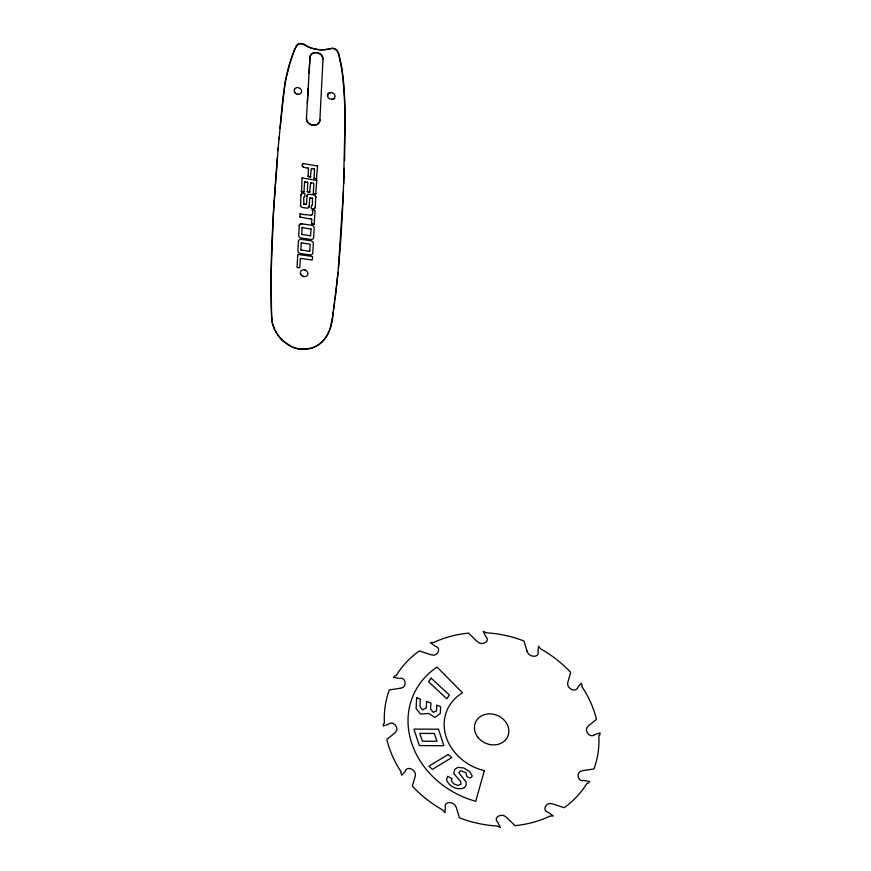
<?xml version="1.0" encoding="UTF-8"?>
<svg xmlns="http://www.w3.org/2000/svg" width="871" height="871" viewBox="0 0 871 871"><rect width="100%" height="100%" fill="white"/><g stroke="black" fill="none" stroke-linecap="round" stroke-linejoin="round"><path stroke-width="1.31" d="M311.078 229.193L310.468 235.791L301.704 234.375L302.15 227.494L311.078 229.182L310.457 228.561M307.202 195.311L306.45 204.271L303.859 204.195L303.729 197.216L304.785 196.879L304.959 193.547L303.718 193.362A2.7 2.319 23.8 0 0 300.952 195.333L300.582 205.785M311.764 219.394L311.589 223.858L314.083 224.446L315.117 210.902M316.783 180.591L315.629 194.102L313.31 193.351L313.832 183.607M317.567 166.187L316.445 178.893L314.061 178.13L314.529 169.246M313.919 168.571L314.496 169.028L311.404 168.615L310.348 177.085L308.094 176.301L308.519 168.364M312.591 256.814L312.21 260.026L300.419 258.393L299.733 267.822L297.033 267.473L297.795 254.397L312.21 256.422M309.651 244.054L301.29 242.965L300.843 249.933L309.662 251.305L310.228 244.675M301.606 234.081L302.226 234.713M307.899 167.689C310.109 168.876 298.034 167.123 303.348 163.563L317.534 166.002L316.946 165.544M307.779 182.714L307.311 191.522L309.553 192.295L310.653 182.964L313.212 182.932M315.694 196.552L315.335 207.004A2.7 2.319 23.8 0 1 312.558 208.964L311.339 208.256L311.491 205.512L312.417 205.175L312.439 198.218L309.793 198.109L309.053 207.015M311.143 218.752L311.731 219.209L300.212 217.129L299.918 214.135L311.339 215.268C314.823 213.406 310.185 207.352 314.496 210.227M316.162 179.905L316.75 180.362L302.074 178L301.508 191.979L303.968 191.936L304.578 182.039L307.735 182.453L307.158 182.039M311.339 208.256L311.96 208.888M311.535 223.64L312.156 224.272M300.756 249.52L301.333 250.184M344.589 160.525L345.112 115.07L343.74 83.812A262.04 224.609 23.8 0 0 341.105 64.585L339.08 55.243L337.153 50.725A6.064 5.193 23.8 0 0 333.647 48.536L333.038 48.417A4.203 3.604 23.8 0 0 332.167 48.362L329.205 49.005A16.016 13.729 23.8 0 1 327.834 49.288L326.113 49.505A53.251 45.64 23.8 0 1 323.62 49.691L322.564 49.734M344.328 168.299L343.718 184.053M343.414 190.956C341.574 232.786 338.95 274.67 332.58 316.075M315.389 52.576A6.707 5.749 23.8 0 0 312.123 53.664L311.295 54.383A6.62 5.672 23.8 0 0 309.978 57.377L306.45 118.151C305.754 126.023 319.886 128.179 319.907 119.588L323.01 58.978A6.598 5.651 23.8 0 0 321.856 55.69A6.772 5.803 23.8 0 0 319.058 53.338A6.62 5.672 23.8 0 0 315.335 52.608M299.265 225.829L298.742 235.268A2.7 2.319 23.8 0 0 301.257 238.012L310.882 239.427A2.7 2.319 23.8 0 0 313.658 237.456L314.17 228.006A2.7 2.319 23.8 0 0 311.666 225.262L302.041 223.858A2.711 2.319 23.8 0 0 299.265 225.829A2.7 2.319 23.8 0 1 302.041 223.858M307.321 103.039L308.182 88.298M309.053 73.284L309.978 57.377A6.674 5.716 23.8 0 1 316.641 52.619A6.674 5.716 23.8 0 1 323.01 58.978M277.294 158.239C273.309 210.956 269.433 263.902 271.621 316.783C272.035 331.775 283.652 346.059 298.513 348.836A23.887 20.479 23.8 0 0 300.887 349.119L309.88 348.465A24.834 21.285 23.8 0 0 312.417 347.725L314.083 347.072A33.621 28.819 23.8 0 0 317.218 345.493A32.064 27.48 23.8 0 0 321.519 342.368L322.009 341.922A37.791 32.39 23.8 0 0 328.585 332.657L328.868 332.025A53.948 46.239 23.8 0 0 330.218 328.182A44.051 37.758 23.8 0 0 330.73 326.32L332.352 317.48M278.187 147.809L273.472 212.11L271.033 275.606L271.578 315.748L272.46 323.772L274.507 329.075M277.947 150.585L279.134 137.378M338.394 268.203L343.37 191.794L345.134 117.204L344.578 96.06L341.987 69.8L338.645 53.762L337.447 51.149L335.215 49.135A5.226 4.475 23.8 0 0 330.806 48.569C322.727 50.812 313.865 49.854 306.429 45.989A21.753 18.639 23.8 0 1 304.665 45.031L300.68 43.55A5.945 5.095 23.8 0 0 297.457 44.465A4.518 3.876 23.8 0 0 296.75 45.107C282.629 74.296 282.465 107.503 278.992 139.099M306.505 204.054L305.83 204.5M301.105 243.379L301.791 242.9M309.891 250.859L309.259 251.349M280.016 128.32L285.089 82.179L289.934 63.071M338.002 272.351L334.932 299.755M301.91 227.897L302.596 227.407M310.74 235.377L310.054 235.856M334.584 302.411L333.571 309.608M333.245 311.774C332.733 327.648 325.264 346.941 307.256 348.966A26.674 22.864 23.8 0 1 298.513 348.836A23.125 19.826 23.8 0 1 291.382 346.593L282.465 340.43A26.435 22.657 23.8 0 1 280.179 338.035L276.51 332.755A60.611 51.955 23.8 0 1 274.986 330M309.749 198.37L310.424 197.891M301.878 178.37L302.564 177.88M304.523 182.235L305.198 181.756M299.907 214.179L300.593 213.689M310.925 176.671L310.25 177.074M316.064 193.623L315.389 194.113M312.275 210.401L312.939 209.998M314.387 224.097L313.712 224.5M303.99 191.816L303.304 192.295M310.609 183.128L311.295 182.649M310.13 191.805L309.455 192.295M316.892 178.413L316.206 178.903M302.673 164.042L303.348 163.563M311.361 168.778L312.047 168.299M312.025 214.778L311.339 215.268M300.952 195.333L301.214 194.429M315.073 207.897L315.335 207.004M290.381 61.667C293.592 54.176 295.541 36.495 307.452 46.479A40.218 34.481 23.8 0 0 309.891 47.502L310.533 47.753A27.752 23.789 23.8 0 0 320.953 49.756L322.03 49.745M594.37 734.699L600.108 732.859L599.651 735.353L598.845 735.701A109.735 94.068 23.8 0 1 593.946 768.962L583.047 770.574A16.897 14.48 23.8 0 0 581.686 770.933C576.362 771.869 577.157 780.83 582.645 780.656A1.568 1.339 23.8 0 0 583.461 780.405L589.776 781.516L587.969 783.334L587.032 783.247A109.735 94.068 23.8 0 1 564.179 807.7L553.216 804.085A16.897 14.48 23.8 0 0 551.757 803.748C546.923 801.832 541.849 809.497 547.238 812.066A1.568 1.339 23.8 0 0 548.131 812.229L553.346 815.985L549.851 816.149A109.735 94.068 23.8 0 1 515.011 825.643L506.9 817.749A16.897 14.48 23.8 0 0 505.735 816.824C502.567 813.296 493.65 816.399 496.927 821.505A1.568 1.339 23.8 0 0 497.668 822.05L500.39 827.45L497.069 825.991A109.735 94.068 23.8 0 1 459.431 817.836L456.36 807.765A16.897 14.48 23.8 0 0 455.794 806.481C454.379 802.137 445.277 800.514 445.059 806.274A1.568 1.339 23.8 0 0 445.429 807.036L444.929 812.654L442.675 809.965A109.735 94.068 23.8 0 1 412.331 786.078L415.14 776.551A16.897 14.48 23.8 0 0 415.347 775.266C416.175 770.595 408.837 765.87 405.614 770.095A1.568 1.339 23.8 0 0 405.472 770.987L401.869 775.277L400.834 772.762L401.291 772.087A109.735 94.068 23.8 0 1 386.833 739.457L394.737 733.012A16.897 14.48 23.8 0 0 395.641 732.065C399.234 728.385 394.095 721.155 389.413 723.529A1.568 1.339 23.8 0 0 388.901 724.139L383.175 725.979L383.621 723.485L384.427 723.137A109.735 94.068 23.8 0 1 389.293 689.919L400.181 688.297M330.915 92.544A3.865 3.31 23.8 0 0 328.236 97.628A3.865 3.31 23.8 0 0 334.747 97.704A3.865 3.31 23.8 0 0 330.915 92.544L328.432 93.469A3.854 3.299 23.8 0 0 327.55 95.843M331.601 99.37L332.363 99.316A3.854 3.299 23.8 0 0 334.181 98.456M297.261 94.242L297.947 94.362M312.145 198.142L312.765 198.817M304.001 204.228L303.38 203.64M303.162 166.992L302.542 166.317M308.704 176.846L308.084 176.171M314.671 178.675L314.05 178M307.92 192.066L307.3 191.391M313.919 193.895L313.299 193.22M301.78 192.077L301.159 191.402M300.397 217.184L299.776 216.509M304.752 269.945L305.416 270.173M302.803 276.292L303.467 276.521M527.02 651.083L523.961 641.012A109.735 94.068 23.8 0 0 486.508 632.814L483.187 631.355L485.898 636.766A1.568 1.339 23.8 0 1 486.628 637.3C489.894 642.417 480.966 645.498 477.798 641.96A16.897 14.48 23.8 0 1 476.644 641.034L468.554 633.119A109.735 94.068 23.8 0 0 433.725 642.493L430.23 642.646L435.435 646.424A1.568 1.339 23.8 0 1 436.327 646.587C441.706 649.178 436.6 656.821 431.776 654.883A16.897 14.48 23.8 0 1 430.318 654.546L419.365 650.898A109.735 94.068 23.8 0 0 396.196 675.624L395.26 675.537L393.442 677.355L399.767 678.465A1.568 1.339 23.8 0 1 400.573 678.215C406.06 678.03 406.877 687.001 401.553 687.938A16.897 14.48 23.8 0 1 400.181 688.297M527.02 651.073A16.897 14.48 23.8 0 0 527.576 652.357C528.98 656.712 538.115 658.324 538.322 652.586A1.568 1.339 23.8 0 0 537.951 651.813L538.463 646.206L540.706 648.895A109.735 94.068 23.8 0 1 570.679 672.423L567.903 681.971A16.897 14.48 23.8 0 0 567.707 683.256C566.869 687.959 574.403 692.706 577.506 688.297A1.568 1.339 23.8 0 0 577.593 687.513L581.186 683.191L582.22 685.706L581.763 686.392A109.735 94.068 23.8 0 1 596.45 719.381L588.546 725.815A16.897 14.48 23.8 0 0 587.642 726.773C584.049 730.453 589.177 737.683 593.859 735.309A1.568 1.339 23.8 0 0 594.37 734.699M319.907 119.588A6.892 5.901 23.8 0 1 313.146 125.217A6.892 5.901 23.8 0 1 306.45 118.151M309.314 206.122A2.7 2.319 23.8 0 1 306.548 208.093L302.934 207.559A2.7 2.319 23.8 0 1 300.43 204.816M306.94 196.215A2.7 2.319 23.8 0 1 309.717 194.244L313.342 194.777A2.7 2.319 23.8 0 1 315.857 197.51M298.415 241.311L297.893 250.761A2.711 2.319 23.8 0 0 300.408 253.494L310.032 254.909A2.711 2.319 23.8 0 0 312.809 252.938L313.32 243.488A2.711 2.319 23.8 0 0 310.805 240.744L301.192 239.34A2.711 2.319 23.8 0 0 298.415 241.311M416.686 697.78L416.098 708.493L420.541 714.068L428.619 713.501L434.977 717.41L440.28 713.534L440.661 706.61L436.774 705.172L436.458 710.932L433.246 712.336L430.59 709.179L430.927 703.028L426.638 701.438L426.278 707.905L422.381 709.832L419.931 706.261L420.323 699.119L416.686 697.78M451.788 778.467L451.439 780.83L453.889 783.9L457.972 785.468L461.042 784.161L460.607 781.374L453.747 773.568L454.706 769.496L457.7 767.384L463.72 767.95L469.502 771.456L472.213 775.821L471.549 777.28L469.611 777.945L466.889 776.518L466.039 772.849L460.705 770.639L458.843 772.653L466.105 782.082L466.17 784.88L464.602 787.569C458.004 790.868 448.815 786.622 446.551 779.774L447.542 776.322L451.788 778.467M484.33 770.672L475.729 801.309A85.489 73.273 23.8 0 1 410.829 740.372A85.489 73.273 23.8 0 1 437.057 667.055L462.534 692.815A48.536 41.601 23.8 0 0 445.669 735.32A48.536 41.601 23.8 0 0 484.33 770.672M431.069 678.15L428.576 681.764L446.856 698.792L449.425 695.069L431.069 678.15M448.227 754.482L428.837 766.24L432.375 769.354L451.766 757.585L448.227 754.482M438.494 729.223L413.91 729.092L419.321 745.587L443.905 745.718L438.494 729.223M434.379 733.458L419.811 733.382L422.381 741.199L436.948 741.275L434.379 733.458M477.863 737.236A17.594 15.079 23.8 0 0 507.455 737.073A17.594 15.079 23.8 0 0 489.578 713.882A17.594 15.079 23.8 0 0 477.863 737.236M294.931 92.772A3.843 3.299 23.8 0 0 301.377 92.576A3.843 3.299 23.8 0 0 297.327 87.59A3.843 3.299 23.8 0 0 294.931 92.772M301.039 274.909A3.876 3.321 23.8 0 0 307.572 274.986A3.876 3.321 23.8 0 0 303.729 269.814A3.876 3.321 23.8 0 0 301.039 274.909"/></g></svg>
